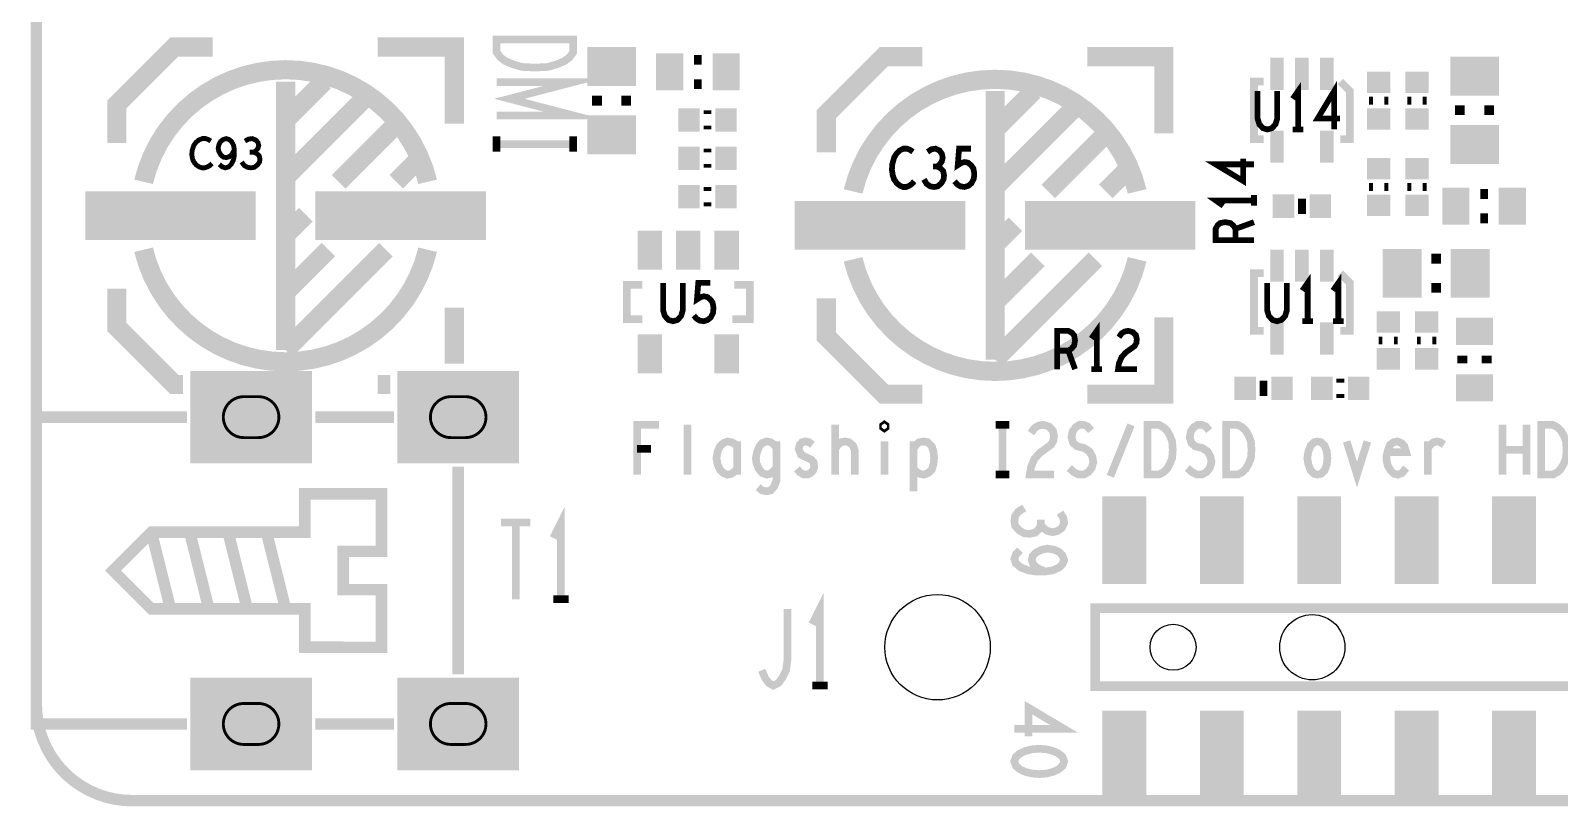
# Model space of a CAD drawing. Extents: x -0.6 to 99.2, y -0.2 to 57.2.
# Drawn here: x -0.15 to 39.71, y -0.15 to 20.08 of the extents above; entities that cross this region are included whole.
import ezdxf

# ---------------------------------------------------------------- set-up
doc = ezdxf.new("R2010")
doc.units = 0
doc.layers.get('0').update_dxf_attribs({"linetype": 'CONTINUOUS'})
for name, color, linetype in [('BOARD_ART', 7, 'CONTINUOUS'), ('HDMIPIPROIII-1-4_DRL', 3, 'CONTINUOUS'), ('HDMIPIPROIII_ROU', 4, 'CONTINUOUS'), ('PASTETOP_ART', 10, 'CONTINUOUS'), ('SILK_TOP_ART', 12, 'CONTINUOUS')]:
    doc.layers.add(name, color=color, linetype=linetype)

# ---------------------------------------------------------------- blocks, each defined once
blk = doc.blocks.new('RECTANGLE_51')
blk.add_solid([(1.5875, 1.2065), (1.5875, -1.2065), (-1.5875, 1.2065), (-1.5875, -1.2065)])
blk = doc.blocks.new('RECTANGLE_53')
blk.add_solid([(2.2225, 0.635), (2.2225, -0.635), (-2.2225, 0.635), (-2.2225, -0.635)])
blk = doc.blocks.new('RECTANGLE_7')
blk.add_solid([(0.508, 0.635), (0.508, -0.635), (-0.508, 0.635), (-0.508, -0.635)])
blk = doc.blocks.new('RECTANGLE_55')
blk.add_solid([(0.4826, 0.3556), (0.4826, -0.3556), (-0.4826, 0.3556), (-0.4826, -0.3556)])
blk = doc.blocks.new('RECTANGLE_13')
blk.add_solid([(0.3048, 0.2794), (0.3048, -0.2794), (-0.3048, 0.2794), (-0.3048, -0.2794)])
blk = doc.blocks.new('RECTANGLE_14')
blk.add_solid([(0.635, 0.508), (0.635, -0.508), (-0.635, 0.508), (-0.635, -0.508)])
blk = doc.blocks.new('RECTANGLE_12')
blk.add_solid([(0.2794, 0.3048), (0.2794, -0.3048), (-0.2794, 0.3048), (-0.2794, -0.3048)])
blk = doc.blocks.new('RECTANGLE_44')
blk.add_solid([(0.3175, 0.508), (0.3175, -0.508), (-0.3175, 0.508), (-0.3175, -0.508)])
blk = doc.blocks.new('RECTANGLE_56')
blk.add_solid([(0.3556, 0.4826), (0.3556, -0.4826), (-0.3556, 0.4826), (-0.3556, -0.4826)])
blk = doc.blocks.new('RECTANGLE_16')
blk.add_solid([(0.5715, 1.143), (0.5715, -1.143), (-0.5715, 1.143), (-0.5715, -1.143)])
blk = doc.blocks.new('RECTANGLE_11')
blk.add_solid([(0.1778, 0.4191), (0.1778, -0.4191), (-0.1778, 0.4191), (-0.1778, -0.4191)])
blk = doc.blocks.new('ROUND_18')
blk.add_circle((0, 0), 0.6)
blk = doc.blocks.new('ROUND_17')
blk.add_circle((0, 0), 0.85)
blk = doc.blocks.new('ROUND_15')
blk.add_circle((0, 0), 1.375)

msp = doc.modelspace()

# ---------------------------------------------------------------- linework, layer by layer
at = {"layer": 'BOARD_ART', "const_width": 0.3}
for points in [[(0, 54.5), (0, 2.5)], [(2.5, 0), (12.75, 0), (14, 0), (14.25, 0), (19, 0), (20, 0), (20.25, 0), (83.75, 0), (84, 0), (85.25, 0), (90.25, 0), (91, 0), (91.25, 0), (92.5, 0)]]:
    msp.add_lwpolyline(points, dxfattribs=at)
msp.add_lwpolyline([(0, 2.5, 0.4142136), (2.5, 0)], format="xyb", dxfattribs=at)
at = {"layer": 'HDMIPIPROIII_ROU', "const_width": 0.075}
for points in [[(5.4094, 10.5338, 1), (5.4094, 9.466)], [(5.7904, 9.466, 1), (5.7904, 10.5338)], [(10.8094, 10.5338, 1), (10.8094, 9.466)], [(11.1904, 9.466, 1), (11.1904, 10.5338)], [(5.4094, 2.5338, 1), (5.4094, 1.466)], [(5.7904, 1.466, 1), (5.7904, 2.5338)], [(10.8094, 2.5338, 1), (10.8094, 1.466)], [(11.1904, 1.466, 1), (11.1904, 2.5338)]]:
    msp.add_lwpolyline(points, format="xyb", dxfattribs=at)
for points in [[(5.7904, 10.5338), (5.4094, 10.5338)], [(11.1904, 10.5338), (10.8094, 10.5338)], [(5.4094, 9.466), (5.7904, 9.466)], [(10.8094, 9.466), (11.1904, 9.466)], [(5.7904, 2.5338), (5.4094, 2.5338)], [(11.1904, 2.5338), (10.8094, 2.5338)], [(5.4094, 1.466), (5.7904, 1.466)], [(10.8094, 1.466), (11.1904, 1.466)]]:
    msp.add_lwpolyline(points, dxfattribs=at)
at = {"layer": 'SILK_TOP_ART'}
for points, const_width in [([(12, 19.8467), (14, 19.8467), (14, 19.5133), (13.9, 19.38), (13.7667, 19.28), (13.5667, 19.1967), (13.3333, 19.13), (13, 19.1133), (12.6666, 19.13), (12.4333, 19.1967), (12.2333, 19.28), (12.1, 19.38), (12, 19.5133), (12, 19.8467)], 0.2), ([(4.6, 19.65), (3.6, 19.65), (2.1, 18.15), (2.1, 17.15)], 0.5), ([(8.9, 19.65), (10.9, 19.65), (10.9, 17.65)], 0.5), ([(17.25, 19.1905), (17.25, 19.4445)], 0.2032), ([(23.1, 19.4), (22.1, 19.4), (20.6, 17.9), (20.6, 16.9)], 0.5), ([(27.4, 19.4), (29.4, 19.4), (29.4, 17.4)], 0.5), ([(6.5, 18.75), (6.5, 11.75)], 0.5), ([(6.5, 17.75), (7.5, 18.75)], 0.5), ([(12, 18.7333), (14, 18.7333), (12.3333, 18.3), (14, 17.8667), (12, 17.8667)], 0.2), ([(17.25, 18.5555), (17.25, 18.8095)], 0.2032), ([(25, 18.5), (25, 11.5)], 0.5), ([(25, 17.5), (26, 18.5)], 0.5), ([(32, 17.25), (31.75, 17.25), (31.75, 18.75), (32, 18.75)], 0.2), ([(32.9, 17.5), (32.9, 18.5), (32.76, 18.3)], 0.15), ([(33.84, 17.5), (33.84, 18.5), (33.4083, 17.7833), (33.9917, 17.7833)], 0.15), ([(34, 18.75), (34.25, 18.5), (34.25, 17.25), (34, 17.25)], 0.2), ([(6.5, 16.25), (8.5, 18.25)], 0.5), ([(14.746, 18.25), (14.492, 18.25)], 0.254), ([(15.508, 18.25), (15.254, 18.25)], 0.254), ([(31.8433, 18.5), (31.8433, 17.7833), (31.89, 17.6333), (31.9833, 17.5333), (32.1, 17.5), (32.2167, 17.5333), (32.31, 17.6333), (32.3567, 17.7833), (32.3567, 18.5)], 0.15), ([(34.75, 18.25), (34.85, 18.25)], 0.2032), ([(35.15, 18.25), (35.25, 18.25)], 0.2032), ([(35.75, 18.25), (35.85, 18.25)], 0.2032), ([(36.15, 18.25), (36.25, 18.25)], 0.2032), ([(17.5, 17.9), (17.5, 18)], 0.2032), ([(25, 16), (27, 18)], 0.5), ([(36.992, 18), (37.246, 18)], 0.254), ([(37.754, 18), (38.008, 18)], 0.254), ([(7.8849, 16.1349), (9.3, 17.55)], 0.5), ([(17.5, 17.5), (17.5, 17.6)], 0.2032), ([(26.3849, 15.8849), (27.8, 17.3)], 0.5), ([(32.76, 17.5), (33.04, 17.5)], 0.15), ([(4.5503, 17.1985), (4.4868, 17.2366), (4.4128, 17.262), (4.3281, 17.262), (4.2328, 17.2239), (4.1588, 17.1604), (4.1058, 17.0842), (4.0635, 16.9572), (4.0529, 16.8429), (4.0741, 16.7286), (4.1058, 16.6524), (4.1693, 16.5762), (4.2434, 16.5254), (4.3175, 16.5), (4.3916, 16.5), (4.4657, 16.5254), (4.5292, 16.5635), (4.5821, 16.6143)], 0.127), ([(4.7726, 16.5889), (4.8467, 16.5254), (4.9313, 16.5), (5.016, 16.5254), (5.0901, 16.6016), (5.143, 16.7159), (5.1642, 16.8302), (5.1642, 16.9699), (5.143, 17.0842), (5.0901, 17.1858), (5.0266, 17.2366), (4.9525, 17.262), (4.8678, 17.2366), (4.8043, 17.1858), (4.762, 17.1096), (4.7408, 17.008), (4.762, 16.9191), (4.8149, 16.8302), (4.8784, 16.7794), (4.9525, 16.7667), (5.0372, 16.7921), (5.1007, 16.8556), (5.1642, 16.9699)], 0.127), ([(5.6616, 16.9064), (5.7251, 16.9445), (5.778, 17.008), (5.7992, 17.0842), (5.778, 17.1604), (5.7251, 17.2239), (5.6298, 17.262), (5.5346, 17.2493), (5.4393, 17.1985)], 0.127), ([(12, 17.32), (12, 16.92)], 0.2), ([(14, 17.12), (12, 17.12)], 0.2), ([(14, 17.32), (14, 16.92)], 0.2), ([(5.3547, 16.6524), (5.4182, 16.5635), (5.5028, 16.5127), (5.5981, 16.5), (5.6828, 16.5127), (5.7674, 16.5762), (5.8203, 16.6524), (5.8309, 16.7286), (5.8098, 16.8175), (5.7357, 16.881), (5.6616, 16.9064), (5.5663, 16.9064)], 0.127), ([(9.3849, 16.1349), (9.9, 16.65)], 0.5), ([(17.5, 16.9), (17.5, 17)], 0.2032), ([(22.8567, 16.9167), (22.7867, 16.9667), (22.705, 17), (22.6117, 17), (22.5067, 16.95), (22.425, 16.8667), (22.3667, 16.7667), (22.32, 16.6), (22.3083, 16.45), (22.3317, 16.3), (22.3667, 16.2), (22.4367, 16.1), (22.5183, 16.0333), (22.6, 16), (22.6817, 16), (22.7633, 16.0333), (22.8333, 16.0833), (22.8917, 16.15)], 0.15), ([(23.4817, 16.5333), (23.5517, 16.5833), (23.61, 16.6666), (23.6333, 16.7667), (23.61, 16.8667), (23.5517, 16.95), (23.4467, 17), (23.3417, 16.9833), (23.2367, 16.9167)], 0.15), ([(23.9433, 16.15), (24.0133, 16.0667), (24.095, 16.0167), (24.2, 16), (24.305, 16.0333), (24.3867, 16.1), (24.445, 16.2167), (24.4567, 16.35), (24.4333, 16.4833), (24.375, 16.5667), (24.2933, 16.6333), (24.2117, 16.65), (24.13, 16.6333), (24.025, 16.5667), (24.06, 17), (24.375, 17)], 0.15), ([(31.75, 16.59), (30.75, 16.59), (31.4667, 16.1583), (31.4667, 16.7417)], 0.15), ([(17.5, 16.5), (17.5, 16.6)], 0.2032), ([(23.1433, 16.2), (23.2133, 16.0833), (23.3067, 16.0167), (23.4117, 16), (23.505, 16.0167), (23.5983, 16.1), (23.6567, 16.2), (23.6683, 16.3), (23.645, 16.4166), (23.5633, 16.5), (23.4817, 16.5333), (23.3767, 16.5333)], 0.15), ([(27.8849, 15.8849), (28.4, 16.4)], 0.5), ([(17.5, 15.9), (17.5, 16)], 0.2032), ([(34.85, 16), (34.75, 16)], 0.2032), ([(35.25, 16), (35.15, 16)], 0.2032), ([(35.85, 16), (35.75, 16)], 0.2032), ([(36.25, 16), (36.15, 16)], 0.2032), ([(37.75, 15.6905), (37.75, 15.9445)], 0.2032), ([(17.5, 15.5), (17.5, 15.6)], 0.2032), ([(31.75, 15.65), (30.75, 15.65), (30.95, 15.51)], 0.15), ([(31.75, 15.51), (31.75, 15.79)], 0.15), ([(33, 15.3), (33, 15.7)], 0.2032), ([(6.5, 14.75), (7.0276, 15.2776)], 0.5), ([(25, 14.5), (25.5276, 15.0276)], 0.5), ([(31.75, 14.6167), (30.75, 14.6167), (30.75, 14.9083), (30.8, 15.0017), (30.8667, 15.06), (31, 15.0833), (31.1333, 15.06), (31.2167, 14.99), (31.2667, 14.9083), (31.2667, 14.6167)], 0.15), ([(31.2667, 14.9083), (31.75, 15.0833)], 0.15), ([(37.75, 15.0555), (37.75, 15.3095)], 0.2032), ([(6.5, 11.75), (9.1151, 14.3651)], 0.5), ([(6.5, 13.25), (7.6151, 14.3651)], 0.5), ([(25, 11.5), (27.6151, 14.1151)], 0.5), ([(25, 13), (26.1151, 14.1151)], 0.5), ([(36.5, 14.004), (36.5, 14.258)], 0.254), ([(3.8261, 10.85), (3.6, 10.85), (2.1, 12.35), (2.1, 13.35)], 0.5), ([(16.3433, 13.5), (16.3433, 12.7833), (16.39, 12.6333), (16.4833, 12.5333), (16.6, 12.5), (16.7167, 12.5333), (16.81, 12.6333), (16.8567, 12.7833), (16.8567, 13.5)], 0.15), ([(17.1433, 12.65), (17.2133, 12.5667), (17.295, 12.5167), (17.4, 12.5), (17.505, 12.5333), (17.5867, 12.6), (17.645, 12.7167), (17.6567, 12.85), (17.6333, 12.9833), (17.575, 13.0667), (17.4933, 13.1333), (17.4117, 13.15), (17.33, 13.1333), (17.225, 13.0667), (17.26, 13.5), (17.575, 13.5)], 0.15), ([(32, 12.25), (31.75, 12.25), (31.75, 13.75), (32, 13.75)], 0.2), ([(32.0933, 13.5), (32.0933, 12.7833), (32.14, 12.6333), (32.2333, 12.5333), (32.35, 12.5), (32.4667, 12.5333), (32.56, 12.6333), (32.6067, 12.7833), (32.6067, 13.5)], 0.15), ([(33.15, 12.5), (33.15, 13.5), (33.01, 13.3)], 0.15), ([(33.95, 12.5), (33.95, 13.5), (33.81, 13.3)], 0.15), ([(34, 13.75), (34.25, 13.5), (34.25, 12.25), (34, 12.25)], 0.2), ([(36.5, 13.242), (36.5, 13.496)], 0.254), ([(15.8, 13.45), (15.4, 13.45), (15.4, 12.55), (15.8, 12.55)], 0.2), ([(18.2, 13.45), (18.6, 13.45), (18.6, 12.55), (18.15, 12.55)], 0.2), ([(23.1, 10.6), (22.1, 10.6), (20.6, 12.1), (20.6, 13.1)], 0.5), ([(10.9, 11.3929), (10.9, 12.85)], 0.5), ([(27.4, 10.6), (29.4, 10.6), (29.4, 12.6)], 0.5), ([(27.65, 11.25), (27.65, 12.25), (27.51, 12.05)], 0.15), ([(33.01, 12.5), (33.29, 12.5)], 0.15), ([(33.81, 12.5), (34.09, 12.5)], 0.15), ([(26.6167, 11.25), (26.6167, 12.25), (26.9083, 12.25), (27.0017, 12.2), (27.06, 12.1333), (27.0833, 12), (27.06, 11.8667), (26.99, 11.7833), (26.9083, 11.7333), (26.6167, 11.7333)], 0.15), ([(28.2283, 12.0833), (28.2983, 12.1833), (28.38, 12.2333), (28.4733, 12.25), (28.59, 12.2167), (28.6717, 12.1333), (28.695, 12.0333), (28.6833, 11.9333), (28.6367, 11.85), (28.4033, 11.6833), (28.2983, 11.5667), (28.2283, 11.4), (28.205, 11.25), (28.695, 11.25)], 0.15), ([(35, 12), (35.1, 12)], 0.2032), ([(35.4, 12), (35.5, 12)], 0.2032), ([(36, 12), (36.1, 12)], 0.2032), ([(36.4, 12), (36.5, 12)], 0.2032), ([(26.9083, 11.7333), (27.0833, 11.25)], 0.15), ([(37.0555, 11.5), (37.3095, 11.5)], 0.2032), ([(37.6905, 11.5), (37.9445, 11.5)], 0.2032), ([(27.51, 11.25), (27.79, 11.25)], 0.15), ([(8.9, 10.85), (9.2261, 10.85)], 0.5), ([(32, 10.95), (32, 10.55)], 0.2032), ([(34, 10.9), (34, 11)], 0.2032), ([(34, 10.5), (34, 10.6)], 0.2032), ([(3.9261, 10), (0, 10), (0, 2), (3.9261, 2)], 0.3), ([(9.3261, 10), (7.2739, 10)], 0.3), ([(15.665, 8.5), (15.665, 9.8), (16.235, 9.8)], 0.2), ([(16.977, 8.5), (16.977, 9.8)], 0.2), ([(20.83, 8.5), (20.83, 9.8)], 0.2), ([(22.112, 9.7133), (22.082, 9.735), (22.082, 9.7783), (22.112, 9.8), (22.142, 9.7783), (22.142, 9.735), (22.112, 9.7133)], 0.2), ([(25.013, 9.8), (25.373, 9.8)], 0.2), ([(25.193, 9.8), (25.193, 8.5)], 0.2), ([(25.935, 9.5833), (26.025, 9.7133), (26.13, 9.7783), (26.25, 9.8), (26.4, 9.7567), (26.505, 9.6483), (26.535, 9.5184), (26.52, 9.3883), (26.46, 9.28), (26.16, 9.0633), (26.025, 8.9117), (25.935, 8.695), (25.905, 8.5), (26.535, 8.5)], 0.2), ([(26.932, 8.6733), (27.052, 8.565), (27.187, 8.5), (27.307, 8.5), (27.427, 8.565), (27.517, 8.6733), (27.562, 8.825), (27.532, 8.9766), (27.457, 9.1067), (27.322, 9.1933), (27.142, 9.2367), (27.037, 9.3233), (26.992, 9.475), (27.022, 9.6267), (27.097, 9.735), (27.202, 9.8), (27.307, 9.8), (27.412, 9.7567), (27.502, 9.6483)], 0.2), ([(28.004, 8.4567), (28.544, 9.8)], 0.2), ([(28.971, 8.5), (28.971, 9.8), (29.271, 9.8), (29.391, 9.735), (29.481, 9.6483), (29.556, 9.5184), (29.616, 9.3666), (29.631, 9.15), (29.616, 8.9333), (29.556, 8.7816), (29.481, 8.6516), (29.391, 8.565), (29.271, 8.5), (28.971, 8.5)], 0.2), ([(30.013, 8.6733), (30.133, 8.565), (30.268, 8.5), (30.388, 8.5), (30.508, 8.565), (30.598, 8.6733), (30.643, 8.825), (30.613, 8.9766), (30.538, 9.1067), (30.403, 9.1933), (30.223, 9.2367), (30.118, 9.3233), (30.073, 9.475), (30.103, 9.6267), (30.178, 9.735), (30.283, 9.8), (30.388, 9.8), (30.493, 9.7567), (30.583, 9.6483)], 0.2), ([(31.025, 8.5), (31.025, 9.8), (31.325, 9.8), (31.445, 9.735), (31.535, 9.6483), (31.61, 9.5184), (31.67, 9.3666), (31.685, 9.15), (31.67, 8.9333), (31.61, 8.7816), (31.535, 8.6516), (31.445, 8.565), (31.325, 8.5), (31.025, 8.5)], 0.2), ([(38.229, 8.5), (38.229, 9.8)], 0.2), ([(38.859, 9.8), (38.859, 8.5)], 0.2), ([(39.241, 8.5), (39.241, 9.8), (39.541, 9.8), (39.661, 9.735), (39.751, 9.6483), (39.826, 9.5184), (39.886, 9.3666), (39.901, 9.15), (39.886, 8.9333), (39.826, 8.7816), (39.751, 8.6516), (39.661, 8.565), (39.541, 8.5), (39.241, 8.5)], 0.2), ([(16.025, 9.1717), (15.665, 9.1717)], 0.2), ([(18.274, 9.215), (18.214, 9.3017), (18.124, 9.345), (18.019, 9.3666), (17.914, 9.3233), (17.824, 9.2367), (17.764, 9.1067), (17.734, 8.9333), (17.764, 8.76), (17.824, 8.63), (17.914, 8.5433), (18.019, 8.5), (18.124, 8.5217), (18.214, 8.5866), (18.274, 8.6733)], 0.2), ([(18.274, 8.5), (18.274, 9.3666)], 0.2), ([(19.301, 9.1933), (19.241, 9.28), (19.151, 9.345), (19.046, 9.3666), (18.926, 9.3233), (18.851, 9.2367), (18.791, 9.085), (18.761, 8.9333), (18.776, 8.8033), (18.836, 8.6516), (18.926, 8.5433), (19.046, 8.5), (19.136, 8.5217), (19.241, 8.6083), (19.301, 8.695)], 0.2), ([(18.821, 8.175), (18.926, 8.0883), (19.046, 8.0667), (19.151, 8.0883), (19.241, 8.1967), (19.301, 8.3483), (19.301, 9.3666)], 0.2), ([(19.833, 8.6516), (19.908, 8.565), (20.013, 8.5), (20.103, 8.5), (20.193, 8.5433), (20.253, 8.6083), (20.283, 8.695), (20.268, 8.825), (20.208, 8.89), (19.938, 9.02), (19.878, 9.1717), (19.908, 9.28), (19.968, 9.345), (20.058, 9.3666), (20.148, 9.345), (20.238, 9.28)], 0.2), ([(20.83, 9.1717), (20.905, 9.28), (20.98, 9.345), (21.1, 9.3666), (21.19, 9.345), (21.295, 9.2583), (21.34, 9.1283), (21.34, 8.5)], 0.2), ([(22.112, 9.3666), (22.112, 8.5)], 0.2), ([(22.869, 9.1717), (22.944, 9.28), (23.019, 9.345), (23.139, 9.3666), (23.244, 9.345), (23.349, 9.2367), (23.394, 9.085), (23.409, 8.9333), (23.394, 8.7816), (23.349, 8.63), (23.259, 8.5433), (23.139, 8.5), (23.034, 8.5217), (22.929, 8.5866), (22.869, 8.6733)], 0.2), ([(22.869, 8.0667), (22.869, 9.3666)], 0.2), ([(33.409, 8.5), (33.319, 8.5217), (33.229, 8.6083), (33.169, 8.76), (33.139, 8.9333), (33.169, 9.1067), (33.229, 9.2583), (33.319, 9.345), (33.409, 9.3666), (33.499, 9.345), (33.589, 9.2583), (33.649, 9.1067), (33.664, 8.9333), (33.649, 8.76), (33.589, 8.6083), (33.499, 8.5217), (33.409, 8.5)], 0.2), ([(34.166, 9.3666), (34.436, 8.5), (34.706, 9.3666)], 0.2), ([(35.238, 9.085), (35.718, 9.085), (35.673, 9.2367), (35.598, 9.3233), (35.493, 9.3666), (35.388, 9.345), (35.298, 9.28), (35.238, 9.1283), (35.208, 8.9983), (35.208, 8.8683), (35.238, 8.7383), (35.313, 8.6083), (35.403, 8.5217), (35.508, 8.5), (35.613, 8.5433), (35.718, 8.6733)], 0.2), ([(36.28, 9.1933), (36.355, 9.28), (36.43, 9.345), (36.535, 9.3666), (36.61, 9.345), (36.7, 9.28)], 0.2), ([(36.28, 8.5), (36.28, 9.3666)], 0.2), ([(38.859, 9.15), (38.229, 9.15)], 0.2), ([(11, 6), (11, 8.7071)], 0.3), ([(25.013, 8.5), (25.373, 8.5)], 0.2), ([(7.9999, 6), (8, 6.5), (9, 6.5), (9, 8.0001), (7, 8), (7, 7), (3, 7.0001), (2, 6.0001), (3.0001, 5), (7, 5), (7, 4), (9, 3.9999), (9, 5.5), (8, 5.5), (7.9999, 6)], 0.3), ([(13.68, 5.25), (13.68, 7.25), (13.48, 6.85)], 0.2), ([(25.76, 7.63), (25.6083, 7.54), (25.5217, 7.42), (25.5, 7.285), (25.5217, 7.165), (25.63, 7.045), (25.76, 6.97), (25.89, 6.955), (26.0416, 6.985), (26.15, 7.09), (26.1933, 7.195), (26.1933, 7.33)], 0.2), ([(26.1933, 7.195), (26.2583, 7.105), (26.3666, 7.03), (26.4967, 7), (26.6267, 7.03), (26.735, 7.105), (26.8, 7.24), (26.7783, 7.375), (26.6917, 7.51)], 0.2), ([(12.1167, 7.25), (12.8833, 7.25)], 0.2), ([(12.5, 7.25), (12.5, 5.25)], 0.2), ([(3.5001, 5), (3, 7)], 0.3), ([(4.5, 5), (4, 7)], 0.3), ([(5.5, 5), (5, 7)], 0.3), ([(6.5, 5), (6, 7)], 0.3), ([(25.6516, 6.528), (25.5433, 6.423), (25.5, 6.303), (25.5433, 6.183), (25.6733, 6.078), (25.8683, 6.003), (26.0633, 5.973), (26.3017, 5.973), (26.4967, 6.003), (26.67, 6.078), (26.7567, 6.168), (26.8, 6.273), (26.7567, 6.393), (26.67, 6.483), (26.54, 6.543), (26.3666, 6.573), (26.215, 6.543), (26.0633, 6.468), (25.9766, 6.378), (25.955, 6.273), (25.9983, 6.153), (26.1067, 6.063), (26.3017, 5.973)], 0.2), ([(11, 3.2929), (11, 6)], 0.3), ([(13.48, 5.25), (13.88, 5.25)], 0.2), ([(20.43, 3), (20.43, 5), (20.23, 4.6)], 0.2), ([(18.9167, 3.4), (19, 3.2), (19.1, 3.0667), (19.2167, 3), (19.35, 3.0667), (19.45, 3.2), (19.55, 3.4), (19.5833, 3.6666), (19.5833, 5)], 0.2), ([(27.608, 5.016), (27.608, 2.984), (76.884, 2.984), (77.392, 3.492), (77.392, 5.016), (27.608, 5.016)], 0.254), ([(20.23, 3), (20.63, 3)], 0.2), ([(25.5, 1.87), (26.8, 1.87), (25.8683, 2.425), (25.8683, 1.675)], 0.2), ([(7.2739, 2), (9.3261, 2)], 0.3), ([(26.8, 1.023), (26.7567, 1.143), (26.6483, 1.233), (26.5184, 1.293), (26.345, 1.338), (26.15, 1.353), (25.955, 1.338), (25.7816, 1.293), (25.6516, 1.233), (25.5433, 1.143), (25.5, 1.023), (25.5433, 0.903), (25.6516, 0.813), (25.7816, 0.753), (25.955, 0.708), (26.15, 0.693), (26.345, 0.708), (26.5184, 0.753), (26.6483, 0.813), (26.7567, 0.903), (26.8, 1.023)], 0.2)]:
    msp.add_lwpolyline(points, dxfattribs=dict(at, const_width=const_width))
at = {"layer": 'SILK_TOP_ART', "const_width": 0.5}
for points in [[(6.5, 19.0579, 0.3470716), (2.7963, 16.1349)], [(10.2037, 16.1349, 0.3470716), (6.5, 19.0579)], [(25, 18.8079, 0.3470716), (21.2963, 15.8849)], [(28.7037, 15.8849, 0.3470716), (25, 18.8079)], [(2.7963, 14.3651, 0.3470716), (6.5, 11.4421)], [(6.5, 11.4421, 0.3470716), (10.2037, 14.3651)], [(21.2963, 14.1151, 0.3470716), (25, 11.1921)], [(25, 11.1921, 0.3470716), (28.7037, 14.1151)]]:
    msp.add_lwpolyline(points, format="xyb", dxfattribs=at)

# ---------------------------------------------------------------- block references
at = {"layer": 'HDMIPIPROIII-1-4_DRL'}
for name, p in [('ROUND_15', (23.5, 4)), ('ROUND_17', (33.27, 4)), ('ROUND_18', (29.64, 4))]:
    msp.add_blockref(name, p, dxfattribs=at)
at = {"layer": 'PASTETOP_ART'}
for name, p in [('RECTANGLE_14', (15, 19.139)), ('RECTANGLE_56', (16.5134, 19)), ('RECTANGLE_56', (17.9866, 19)), ('RECTANGLE_11', (32.35, 18.95)), ('RECTANGLE_11', (33, 18.95)), ('RECTANGLE_11', (33.65, 18.95)), ('RECTANGLE_14', (37.5, 18.889)), ('RECTANGLE_13', (35, 18.73)), ('RECTANGLE_13', (36, 18.73)), ('RECTANGLE_12', (17.02, 17.75)), ('RECTANGLE_12', (17.98, 17.75)), ('RECTANGLE_13', (35, 17.77)), ('RECTANGLE_13', (36, 17.77)), ('RECTANGLE_14', (15, 17.361)), ('RECTANGLE_14', (37.5, 17.111)), ('RECTANGLE_11', (32.35, 17.05)), ('RECTANGLE_11', (33.65, 17.05)), ('RECTANGLE_12', (17.02, 16.75)), ('RECTANGLE_12', (17.98, 16.75)), ('RECTANGLE_13', (35, 16.48)), ('RECTANGLE_13', (36, 16.48)), ('RECTANGLE_12', (17.02, 15.75)), ('RECTANGLE_12', (17.98, 15.75)), ('RECTANGLE_56', (37.0134, 15.5)), ('RECTANGLE_56', (38.4866, 15.5)), ('RECTANGLE_53', (3.5, 15.25)), ('RECTANGLE_53', (9.5, 15.25)), ('RECTANGLE_53', (22, 15)), ('RECTANGLE_53', (28, 15)), ('RECTANGLE_12', (32.52, 15.5)), ('RECTANGLE_12', (33.48, 15.5)), ('RECTANGLE_13', (35, 15.52)), ('RECTANGLE_13', (36, 15.52)), ('RECTANGLE_44', (16, 14.35)), ('RECTANGLE_44', (17, 14.35)), ('RECTANGLE_44', (18, 14.35)), ('RECTANGLE_11', (32.35, 13.95)), ('RECTANGLE_11', (33, 13.95)), ('RECTANGLE_11', (33.65, 13.95)), ('RECTANGLE_7', (35.611, 13.75)), ('RECTANGLE_7', (37.389, 13.75)), ('RECTANGLE_13', (35.25, 12.48)), ('RECTANGLE_13', (36.25, 12.48)), ('RECTANGLE_11', (32.35, 12.05)), ('RECTANGLE_11', (33.65, 12.05)), ('RECTANGLE_55', (37.5, 12.2366)), ('RECTANGLE_44', (16, 11.65)), ('RECTANGLE_44', (18, 11.65)), ('RECTANGLE_13', (35.25, 11.52)), ('RECTANGLE_13', (36.25, 11.52)), ('RECTANGLE_51', (5.6, 10)), ('RECTANGLE_51', (11, 10)), ('RECTANGLE_12', (31.52, 10.75)), ('RECTANGLE_12', (32.48, 10.75)), ('RECTANGLE_12', (33.52, 10.75)), ('RECTANGLE_12', (34.48, 10.75)), ('RECTANGLE_55', (37.5, 10.7634)), ('RECTANGLE_16', (28.37, 6.794)), ('RECTANGLE_16', (30.91, 6.794)), ('RECTANGLE_16', (33.45, 6.794)), ('RECTANGLE_16', (35.99, 6.794)), ('RECTANGLE_16', (38.53, 6.794)), ('RECTANGLE_51', (5.6, 2)), ('RECTANGLE_51', (11, 2)), ('RECTANGLE_16', (28.37, 1.206)), ('RECTANGLE_16', (30.91, 1.206)), ('RECTANGLE_16', (33.45, 1.206)), ('RECTANGLE_16', (35.99, 1.206)), ('RECTANGLE_16', (38.53, 1.206))]:
    msp.add_blockref(name, p, dxfattribs=at)

doc.saveas('drawing.dxf')
